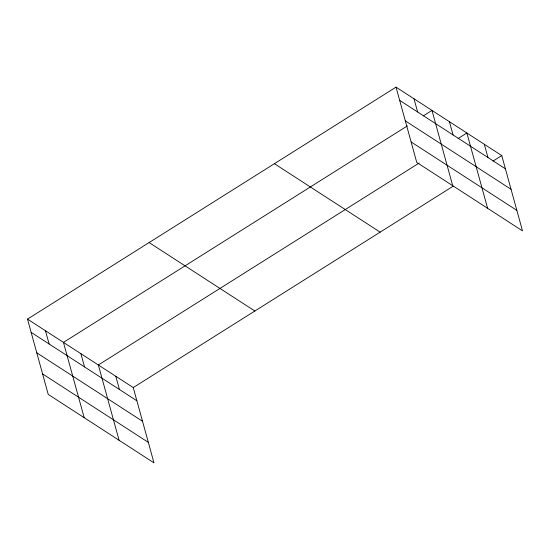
<?xml version="1.0" encoding="UTF-8"?>
<svg xmlns="http://www.w3.org/2000/svg" width="550" height="550" viewBox="0 0 550 550"><rect width="100%" height="100%" fill="white"/><g stroke="black" fill="none" stroke-linecap="round" stroke-linejoin="round"><path stroke-width="0.82" d="M27.5 319.124L133.244 387.571L153.979 462.866L48.235 394.412L27.5 319.124L396.021 87.134L501.765 155.588L522.5 230.876L416.756 162.429L396.021 87.134M407.357 125.902L63.449 342.396L84.191 417.684M423.287 115.878L431.97 110.412L452.712 185.701M419.093 163.075L98.347 364.987L119.089 440.275M458.178 138.469L466.868 132.997L487.603 208.285M133.244 387.571L453.262 186.12M493.075 161.054L501.765 155.588M399.664 100.361L505.402 168.816M405.302 120.842L511.046 189.296M411.118 141.948L516.856 210.396M274.409 163.694L380.153 232.141M149.112 242.571L254.856 311.018M31.144 332.351L136.888 400.799M36.781 352.832L142.526 421.279M42.598 373.931L148.342 442.386M484.316 144.292L487.96 157.52M449.419 121.701L453.062 134.929M413.992 98.773L417.636 112.001M115.796 376.283L119.439 389.51M80.898 353.691L84.542 366.919M45.478 330.756L49.122 343.984"/></g></svg>
